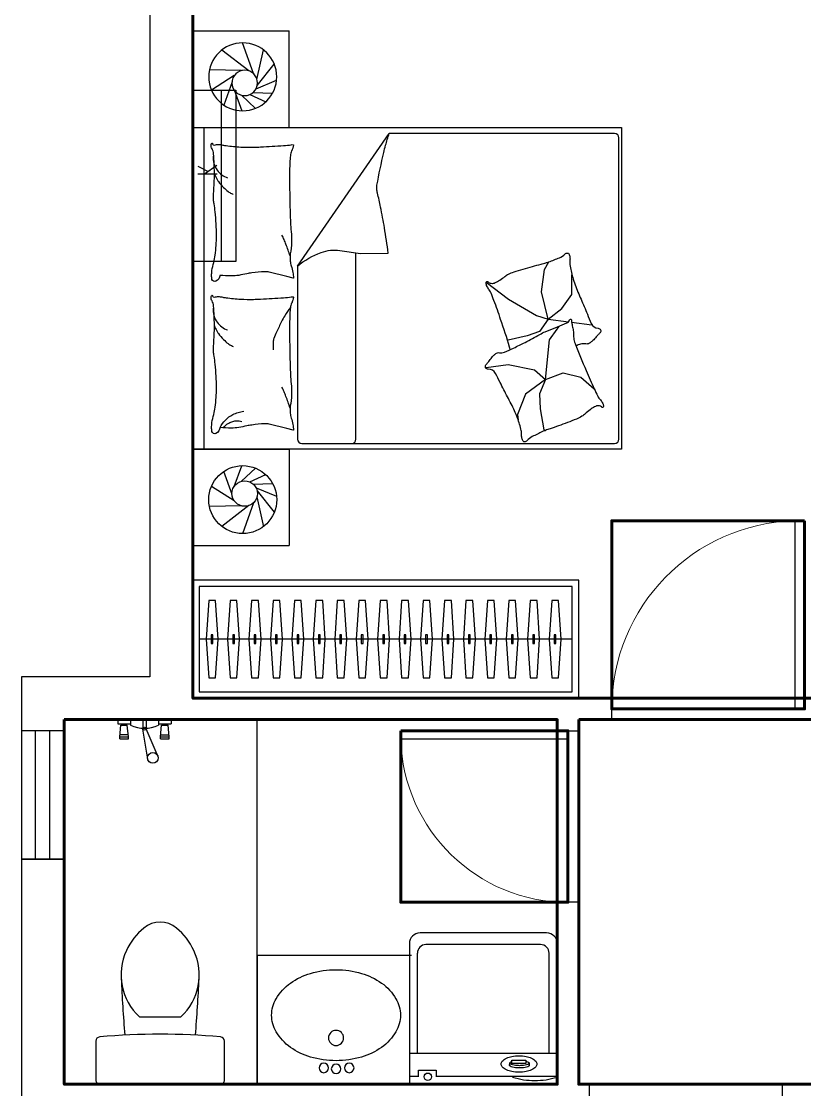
# Model space of a CAD drawing. Extents: x 863892 to 891592, y -662548 to -645248.
# Drawn here: x 863892 to 867546, y -652873 to -647893 of the extents above; entities that cross this region are included whole.
import ezdxf

# ---------------------------------------------------------------- set-up
doc = ezdxf.new("R2010")
doc.units = 0
doc.header["$LTSCALE"] = 1000
doc.header["$MEASUREMENT"] = 0
doc.linetypes.add('HIDDEN', pattern=[7.5, 5, -2.5])
doc.layers.get('0').update_dxf_attribs({"linetype": 'CONTINUOUS'})
for name, color, linetype in [('BATH', 8, 'CONTINUOUS'), ('Elec(电器)', 33, 'CONTINUOUS'), ('TOILET', 8, 'CONTINUOUS'), ('WALL', 2, 'CONTINUOUS'), ('WINDOW', 4, 'CONTINUOUS'), ('家具', 8, 'CONTINUOUS')]:
    doc.layers.add(name, color=color, linetype=linetype)
for name, color, linetype, lineweight in [('GT_卧室', 1, 'CONTINUOUS', 60), ('GT_卫生间', 5, 'CONTINUOUS', 60), ('GT_过道', 30, 'CONTINUOUS', 60), ('GT_门', 245, 'CONTINUOUS', 60)]:
    doc.layers.add(name, color=color, linetype=linetype, lineweight=lineweight)
doc.styles.add('DIM_FONT', font='ZBTXT.shx', dxfattribs={"width": 0.8})

# ---------------------------------------------------------------- blocks, each defined once
blk = doc.blocks.new('M_C54TQD')
for p, q in [((0, -52.4), (1500, -52.4)), ((853.5, -488.5), (45.8, -488.5)), ((853.5, -488.5), (1471.6, -915.9)), ((25.8, -508.5), (25.8, -1967.8)), ((45.8, -761.1), (915.3, -761.1)), ((1471.6, -1967.8), (1471.6, -915.9)), ((381, -1368.3), (394.8, -1471.4)), ((777.6, -1368.4), (698.4, -1472.4)), ((394.8, -1471.4), (369, -1593.5)), ((528.4, -1559.3), (508.6, -1470.4)), ((698.4, -1472.4), (623.3, -1602.7)), ((160.8, -1514.4), (136.8, -1517.8)), ((255.4, -1552.2), (160.8, -1514.4)), ((324.3, -1645), (255.4, -1552.2)), ((369, -1593.5), (324.3, -1645)), ((548.2, -1616.6), (528.4, -1559.3)), ((90.3, -1638.1), (87, -1644.6)), ((188.4, -1621), (90.3, -1638.1)), ((257.2, -1617.5), (188.4, -1621)), ((324.3, -1645), (257.2, -1617.5)), ((605.5, -1658), (548.2, -1616.6)), ((623.3, -1602.7), (605.5, -1658)), ((605.5, -1658), (734, -1626.4)), ((734, -1626.4), (836.8, -1640.3)), ((836.8, -1640.3), (872.8, -1660.3)), ((324.3, -1645), (510, -1663.9)), ((324.3, -1645), (355.2, -1727.5)), ((510, -1663.9), (559.9, -1700)), ((605.5, -1658), (593.7, -1752.2)), ((605.5, -1658), (654.9, -1721.3)), ((355.2, -1727.5), (334.6, -1810)), ((559.9, -1700), (572, -1708.6)), ((654.9, -1721.3), (720.1, -1768.7)), ((591.9, -1766.9), (580, -1861.5)), ((720.1, -1768.7), (813, -1768.7)), ((334.6, -1810), (281, -1872.6)), ((45.8, -1987.8), (1451.6, -1987.8))]:
    blk.add_line(p, q)
blk.add_lwpolyline([(0, -2000), (0, 0), (1500, 0), (1500, -2000)], close=True)
for points in [[(101, -126.8, -0.263368), (73, -108, -0.494818), (82.2, -89.3, -0.049225), (99.9, -87.5, -0.036831), (123.5, -89.3, -0.031893), (161.5, -97.4, 0.035782), (195.4, -104.4, 0.032941), (285.1, -110.3, 0.026564), (396.3, -104.4, 0.017905), (433.8, -99, -0.033397), (454, -96.8, -0.03204), (491.1, -97.5, 0.018442), (555.4, -100.5, 0.010837), (620.2, -99.8, 0.014624), (668.1, -96.8, 0.111249), (690.6, -89.5, -0.153708), (707.5, -85.5, -0.076444), (715, -87.2, -0.215512), (716.9, -89.3, -0.585858), (714.3, -92.3, 0.363489), (709.4, -94.9, 0.191716), (709.4, -106.4, -0.129675), (711.3, -123, -0.01735), (708.3, -139.8, 0.019326), (705.7, -154.9, 0.018818), (699, -223.3, 0.021828), (698.1, -282.6, 0.006204), (699.5, -316.4, 0.001963), (705.7, -423.3, 0.028341), (709.9, -459.4, -0.117014), (709.4, -468.3, -0.36606), (708, -469.3, -0.03973), (694.4, -466.5, -0.048309), (680.6, -461, 0.062981), (670, -457.1, 0.04058), (646.6, -453.7, 0.014345), (579.8, -451.4, 0.005484), (454.4, -452.2, 0.007153), (358.2, -455.2, 0.008762), (315.7, -457.9, -0.008153), (270, -460.8, -0.06251), (212.9, -456.4, 0.078669), (167.3, -454.4, 0.047825), (144.9, -459.1, -0.034494), (114.1, -466.5, -0.023571), (88.8, -469.5, -0.510228), (87.8, -468.3), (95.3, -438.3), (116, -355.7, 0.073041), (118, -336.2, 0.023305), (112.2, -275, 0.018299), (108.2, -252.2, -0.01097), (100.8, -214.2, -0.042281), (97.9, -179.9, -0.027201), (100.8, -126.5)], [(656.8, -94.9, 0.088153), (622.3, -98.4, 0.088153), (591.1, -113.7, 0.077547), (569.5, -135.3, 0.077547), (555.4, -162.4)], [(810.2, -126.8, -0.263368), (782.3, -108, -0.494818), (791.4, -89.3, -0.049225), (809.1, -87.5, -0.036831), (832.8, -89.3, -0.031893), (870.7, -97.4, 0.035782), (904.6, -104.4, 0.032941), (994.3, -110.3, 0.026564), (1105.5, -104.4, 0.017905), (1143, -99, -0.033397), (1163.3, -96.8, -0.03204), (1200.3, -97.5, 0.018442), (1264.7, -100.5, 0.010837), (1329.4, -99.8, 0.014624), (1377.3, -96.8, 0.111249), (1399.9, -89.5, -0.153708), (1416.8, -85.5, -0.076444), (1424.2, -87.2, -0.215512), (1426.2, -89.3, -0.585858), (1423.5, -92.3, 0.363489), (1418.6, -94.9, 0.191716), (1418.6, -106.4, -0.129675), (1420.5, -123, -0.01735), (1417.5, -139.8, 0.019326), (1414.9, -154.9, 0.018818), (1408.3, -223.3, 0.021828), (1407.4, -282.6, 0.006204), (1408.8, -316.4, 0.001963), (1414.9, -423.3, 0.028341), (1419.2, -459.4, -0.117014), (1418.6, -468.3, -0.36606), (1417.2, -469.3, -0.03973), (1403.6, -466.5, -0.048309), (1389.9, -461, 0.062981), (1379.2, -457.1, 0.04058), (1355.8, -453.7, 0.014345), (1289.1, -451.4, 0.005484), (1163.6, -452.2, 0.007153), (1067.5, -455.2, 0.008762), (1024.9, -457.9, -0.008153), (979.2, -460.8, -0.06251), (922.1, -456.4, 0.078669), (876.5, -454.4, 0.047825), (854.1, -459.1, -0.034494), (823.4, -466.5, -0.023571), (798, -469.5, -0.510228), (797.1, -468.3), (804.6, -438.3), (825.2, -355.7, 0.073041), (827.2, -336.2, 0.023305), (821.5, -275, 0.018299), (817.4, -252.2, -0.01097), (810.1, -214.2, -0.042281), (807.2, -179.9, -0.027201), (810.1, -126.5)], [(1366.1, -94.9, 0.088153), (1331.5, -98.4, 0.088153), (1300.3, -113.7, 0.077547), (1278.7, -135.3, 0.077547), (1264.7, -162.4)], [(99.3, -142.8, -0.05369), (113.5, -155.8, -0.070312), (121.6, -168.1, -0.015448), (125.4, -176.6, -0.013244), (129.1, -186.8, -0.082127), (132.1, -204.9, -0.064164), (129.1, -228.1)], [(100.8, -126.8, -0.077379), (135.6, -152.1, -0.077379), (161.1, -186.8, -0.047525), (171, -211.5, -0.047525), (176.1, -237.5)], [(574.8, -100.6, 0.027842), (551.1, -111.2, 0.048685), (538.5, -119.3, 0.023666), (510.6, -143.6, 0.031223), (491.6, -164.3, 0.046801), (486.5, -172, 0.023191), (478.4, -188.7)], [(1284.1, -100.6, 0.027842), (1260.3, -111.2, 0.048685), (1247.8, -119.3, 0.023666), (1219.8, -143.6, 0.031223), (1200.8, -164.3, 0.046801), (1195.7, -172, 0.023191), (1187.7, -188.7)], [(660.6, -455.2, 0.016108), (621.7, -429, 0.024599), (594.9, -413.9, 0.009477), (545.8, -390.6, 0.015937), (516, -378.3, 0.072521), (499.6, -374.7, 0.033339), (463.4, -374.5)], [(191.4, -453.7, 0.009729), (218.7, -444.6, 0.009729), (245.6, -434.6, 0.007971), (267.3, -425.5, 0.007971), (288.8, -415.8)], [(900.6, -453.7, 0.009729), (927.9, -444.6, 0.009729), (954.8, -434.6, 0.007971), (976.6, -425.5, 0.007971), (998, -415.8)], [(853.5, -488.5, -0.085272), (916.8, -598.6, -0.124044), (926, -686.2), (912.4, -781.6), (914.1, -911.7)], [(914.1, -911.7, 0.007867), (1031.7, -893.9, 0.009508), (1128.5, -875.9, 0.006616), (1193.5, -861.5, -0.023828), (1211.7, -858.2, -0.080713), (1230.3, -858.7, -0.009591), (1382.9, -890.6, -0.013133), (1416.4, -899.2, -0.007859), (1471.6, -915.9)], [(464, -1480.4, 0.025626), (475.6, -1477.6, 0.0108), (604.9, -1436, 0.00456), (692.4, -1404.8, 0.01125), (727.5, -1391, 0.069394), (746.3, -1379.9, -0.079756), (762.9, -1370.5, -0.106399), (777.6, -1368.4, -0.328642), (781.6, -1371.8, -0.299547), (779.2, -1378.3, 0.189917), (773.7, -1387.1, 0.033518), (772.5, -1397.4, 0.075627), (773, -1402, 0.053489), (776, -1409.8, 0.017838), (788.1, -1431.8, 0.038394), (805.3, -1456.1, -0.059529), (815.7, -1472.2, -0.035943), (826.3, -1498.4, -0.011245), (851.9, -1584.7, -0.006203), (862.2, -1624.3, 0.010783), (868.3, -1647, 0.019485), (872.8, -1660.3, 0.005062), (892.4, -1710.5, 0.101392), (909.1, -1735.8, -0.223768), (914, -1749.2, -0.25558), (910.9, -1753.8, -0.081563), (895.2, -1758.9, -0.071805), (878.1, -1759, 0.069985), (860.5, -1759.1, 0.03546), (801, -1772.1, 0.029432), (732, -1796.8, 0.001554), (698.6, -1811.2, -0.00152), (664.5, -1825.8, -0.004735), (629.3, -1840.5, 0.00382), (585.5, -1858.6, 0.296001), (563.6, -1890.9, -0.649774), (542.2, -1899.9, -0.02319), (537.7, -1895.3, 0.0288), (534, -1891.6, 0.005727), (527.4, -1885.8, -0.004358), (518.8, -1878.2, -0.027528), (501.8, -1861.4, -0.046214), (493.2, -1849.9, -0.194121), (490.4, -1833.2, 0.133719), (489.3, -1809.2, 0.005779), (481.8, -1787.2, 0.008882)]]:
    blk.add_lwpolyline(points, format="xyb")
blk.add_lwpolyline([(58.1, -1583.2, 0.101392), (39.5, -1559.2, -0.223768), (33.6, -1546.2, -0.25558), (36.4, -1541.4, -0.081563), (51.6, -1535.1, -0.071805), (68.7, -1533.7, 0.069985), (86.2, -1532.2, 0.03546), (144.5, -1514.8, 0.029432), (211.5, -1484.8, 0.001554), (243.6, -1467.9, -0.00152), (276.5, -1450.7, -0.004735), (310.5, -1433.4, 0.00382), (352.7, -1412, 0.296001), (372.1, -1378.1, -0.649774), (392.8, -1367.5, -0.02319), (397.6, -1371.7, 0.0288), (401.6, -1375.1, 0.005727), (408.6, -1380.4, -0.004358), (417.8, -1387.3, -0.027528), (436, -1402.8, -0.046214), (445.5, -1413.5, -0.194121), (449.5, -1430, 0.133719), (452.5, -1453.8, 0.011505), (471.2, -1496.2, 0.008882), (497.5, -1550, 0.012426), (534.6, -1618.4, -0.033612), (547.3, -1644.2), (570.3, -1700.5), (588.1, -1744, 0.224341), (602.6, -1757.3, -0.722772), (602.8, -1766.1, -0.103513), (599, -1766.6, 0.053465), (591.8, -1766.9, 0.030109), (568.7, -1771.5, -0.031436), (546.6, -1775.9, -0.05324), (531.5, -1776.4, 0.05518), (516.9, -1776.8, 0.056271), (491.6, -1783.4, 0.0108), (365.9, -1834.8, 0.00456), (281, -1872.6, 0.01125), (247.1, -1889, 0.069394), (229.2, -1901.6, -0.079756), (213.3, -1912.2, -0.106399), (198.9, -1915.4, -0.328642), (194.6, -1912.4, -0.299547), (196.5, -1905.7, 0.189917), (201.3, -1896.5, 0.033518), (201.7, -1886.2, 0.075627), (200.8, -1881.6, 0.053489), (197.3, -1874, 0.017838), (183.5, -1853, 0.038394), (164.5, -1830.2, -0.059529), (152.9, -1814.9, -0.035943), (140.3, -1789.6, -0.011245), (108.1, -1705.4, -0.006203), (94.9, -1666.8, 0.010783), (87, -1644.6, 0.019485), (81.6, -1631.7, 0.005062)], format="xyb", close=True)
for centre, start, end in [((45.8, -508.5), 90, 180), ((45.8, -741.1), 180, 270), ((45.8, -1967.8), 180, 270), ((1451.6, -1967.8), 270, 360)]:
    blk.add_arc(centre, 20, start, end)
at = {"style": 'DIM_FONT', "width": 0.8, "flags": 9}
for tag in ['XSIZE', 'YSIZE']:
    blk.add_attdef(tag, (0, 0), '', height=0.5, dxfattribs=at)
blk = doc.blocks.new('A$C332848BE')
for p, q in [((450, 450), (0, 450)), ((0, 0), (0, 450)), ((450, 450), (450, 0)), ((151.7, 222.8), (121.1, 361.8)), ((167.5, 250.9), (218.3, 394.3)), ((188, 263.3), (315.3, 360.4)), ((149.9, 194.7), (70.1, 294.5)), ((223, 264.9), (372.5, 267.9)), ((155, 180.3), (59.5, 220.2)), ((256.5, 241.7), (363.2, 173.9)), ((267.2, 212), (305.2, 103.8)), ((168.1, 163.3), (77.8, 159.9)), ((184.1, 152.9), (109.9, 119.2)), ((223, 149.8), (158.1, 88.7)), ((257.5, 174.5), (220.8, 77.3)), ((450, 0), (0, 0))]:
    blk.add_line(p, q)
for centre, radius in [((217.3, 235.7), 158.5), ((207.9, 207.4), 59.4)]:
    blk.add_circle(centre, radius)
blk = doc.blocks.new('_E12QMA')
for centre, radius in [((-57.4, -41.7), 22.1), ((0, -37.5), 22.1), ((61.8, -41.7), 22.1), ((0, -181.7), 35.3)]:
    blk.add_circle(centre, radius)
for centre, radius, start, end in [((-30.5, -395.5), 315.5, 106.2949, 125.2119), ((0, -499.9), 424.2, 90, 106.2949), ((0, -499.9), 424.2, 73.7051, 90), ((30.5, -395.5), 315.5, 54.7881, 73.7051), ((-77.1, -329.5), 234.6, 125.2119, 149.5902), ((77.1, -329.5), 234.6, 30.4098, 54.7881), ((-148.3, -287.7), 152.1, 149.5902, 180), ((148.3, -287.7), 152.1, 360, 390.4098), ((-148.3, -287.7), 152.1, 180, 210.4098), ((148.3, -287.7), 152.1, 329.5902, 360), ((-77.1, -245.9), 234.6, 210.4098, 234.7881), ((77.1, -245.9), 234.6, 305.2119, 329.5902), ((-30.5, -179.8), 315.5, 234.7881, 253.7051), ((30.5, -179.8), 315.5, 286.2949, 305.2119), ((0, -75.5), 424.2, 253.7051, 270), ((0, -75.5), 424.2, 270, 286.2949)]:
    blk.add_arc(centre, radius, start, end)
at = {"style": 'DIM_FONT', "width": 0.8, "flags": 9}
for tag in ['XSIZE', 'YSIZE']:
    blk.add_attdef(tag, (0, 0), '', height=0.5, dxfattribs=at)
blk = doc.blocks.new('TP6')
blk.add_lwpolyline([(20, -300), (200.8, -300, 0.388903), (220.7, -281.7, 0.043619), (220.7, 281.7, 0.388903), (200.8, 300), (20, 300, 0.414214), (0, 280), (0, -280, 0.414214), (20, -300, 0.414214)], format="xyb")
blk.add_lwpolyline([(623.4, 157.5, 0.325454), (314.1, 96.3), (314.1, -96.3, 0.325454), (623.4, -157.5, 0.11195), (728.4, -76.5, 0.35994), (728.4, 76.5, 0.11195)], format="xyb", close=True)
for centre, start, end in [((821.6, -7004.3), 92.61819, 94.72691), ((821.6, 7004.3), 265.27309, 267.38181)]:
    blk.add_arc(centre, 7193.5, start, end)
blk = doc.blocks.new('*U14')
blk.add_line((-970, -275), (770, -275))
for points in [[(-1000, 0), (800, 0), (800, -550), (-1000, -550)], [(-970, -30), (770, -30), (770, -520), (-970, -520)]]:
    blk.add_lwpolyline(points, close=True)
at = {"elevation": 0}
for points in [[(-874, -95), (-862, -275), (-874, -455), (-906, -455), (-918, -275), (-906, -95)], [(-774, -95), (-762, -275), (-774, -455), (-806, -455), (-818, -275), (-806, -95)], [(-674, -95), (-662, -275), (-674, -455), (-706, -455), (-718, -275), (-706, -95)], [(-574, -95), (-562, -275), (-574, -455), (-606, -455), (-618, -275), (-606, -95)], [(-474, -95), (-462, -275), (-474, -455), (-506, -455), (-518, -275), (-506, -95)], [(-374, -95), (-362, -275), (-374, -455), (-406, -455), (-418, -275), (-406, -95)], [(-274, -95), (-262, -275), (-274, -455), (-306, -455), (-318, -275), (-306, -95)], [(-174, -95), (-162, -275), (-174, -455), (-206, -455), (-218, -275), (-206, -95)], [(-74, -95), (-62, -275), (-74, -455), (-106, -455), (-118, -275), (-106, -95)], [(26, -95), (38, -275), (26, -455), (-6, -455), (-18, -275), (-6, -95)], [(126, -95), (138, -275), (126, -455), (94, -455), (82, -275), (94, -95)], [(226, -95), (238, -275), (226, -455), (194, -455), (182, -275), (194, -95)], [(326, -95), (338, -275), (326, -455), (294, -455), (282, -275), (294, -95)], [(426, -95), (438, -275), (426, -455), (394, -455), (382, -275), (394, -95)], [(526, -95), (538, -275), (526, -455), (494, -455), (482, -275), (494, -95)], [(626, -95), (638, -275), (626, -455), (594, -455), (582, -275), (594, -95)], [(726, -95), (738, -275), (726, -455), (694, -455), (682, -275), (694, -95)]]:
    blk.add_lwpolyline(points, close=True, dxfattribs=at)
at = {"ltscale": 15, "elevation": 0}
for points in [[(-894, -255), (-886, -255), (-886, -295), (-894, -295)], [(-794, -255), (-786, -255), (-786, -295), (-794, -295)], [(-694, -255), (-686, -255), (-686, -295), (-694, -295)], [(-594, -255), (-586, -255), (-586, -295), (-594, -295)], [(-494, -255), (-486, -255), (-486, -295), (-494, -295)], [(-394, -255), (-386, -255), (-386, -295), (-394, -295)], [(-294, -255), (-286, -255), (-286, -295), (-294, -295)], [(-194, -255), (-186, -255), (-186, -295), (-194, -295)], [(-94, -255), (-86, -255), (-86, -295), (-94, -295)], [(6, -255), (14, -255), (14, -295), (6, -295)], [(106, -255), (114, -255), (114, -295), (106, -295)], [(206, -255), (214, -255), (214, -295), (206, -295)], [(306, -255), (314, -255), (314, -295), (306, -295)], [(406, -255), (414, -255), (414, -295), (406, -295)], [(506, -255), (514, -255), (514, -295), (506, -295)], [(606, -255), (614, -255), (614, -295), (606, -295)], [(706, -255), (714, -255), (714, -295), (706, -295)]]:
    blk.add_lwpolyline(points, close=True, dxfattribs=at)
blk = doc.blocks.new('A$C64B5737C')
at = {"layer": 'TOILET'}
for p, q in [((656.3, 690), (0.5, 690)), ((0.5, 0), (0.5, 690)), ((36.3, 647.4), (36.3, 690)), ((144.8, 652.3), (611.5, 652.3)), ((145.2, 690), (145.2, 0)), ((35.5, 647.4), (66.1, 647.4)), ((66.1, 647.4), (66.1, 564.3)), ((651.5, 77.7), (651.5, 612.3)), ((706.3, 50), (706.3, 640)), ((66.1, 564.3), (35.5, 564.3)), ((36.3, 0), (36.3, 564.3)), ((87.4, 222), (99.1, 221.9)), ((96.8, 211.5), (113.4, 211.5)), ((96.8, 146.9), (96.8, 211.5)), ((113.4, 211.5), (113.4, 146.9)), ((88.5, 130.2), (99, 130.2)), ((113.4, 146.9), (96.8, 146.9)), ((144.8, 37.7), (611.5, 37.7)), ((0.5, 0), (656.3, 0))]:
    blk.add_line(p, q, dxfattribs=at)
blk.add_lwpolyline([(94.9, 261.7, -0.185158), (107.7, 256.8, -0.102042), (122, 237.3, -0.060862), (130, 212.3, -0.047173), (133.2, 178.5, -0.047173), (130, 144.8, -0.060862), (122, 119.7, -0.102042), (107.7, 100.3, -0.185158), (94.9, 95.4, -0.185158), (82.2, 100.3, -0.102042), (67.8, 119.7, -0.060862), (59.8, 144.8, -0.047173), (56.6, 178.5, -0.047173), (59.8, 212.3, -0.060862), (67.8, 237.3, -0.102042), (82.2, 256.8, -0.185158)], format="xyb", close=True, dxfattribs=at)
for points in [[(88.5, 130.2, -0.259034), (85.1, 132.1, -0.076276), (80.2, 143.6, -0.036515), (77.7, 157.2, -0.026615), (76.7, 176, -0.026615), (77.7, 194.9, -0.036515), (80.2, 208.4, -0.076276), (85.1, 220, -0.259034), (88.5, 221.9, -0.078462), (89.8, 221.7, -0.056762)], [(99, 130.2, -0.259034), (95.6, 132.1, -0.076276), (90.7, 143.6, -0.036515), (88.2, 157.2, -0.026615), (87.2, 176, -0.026615), (88.2, 194.9, -0.036515), (90.7, 208.4, -0.076276), (95.6, 220, -0.259034), (99, 221.9, -0.259034), (102.5, 220, -0.056762), (106.5, 211.5, -0.036515)], [(108.2, 146.9, -0.008736), (107.4, 143.6, -0.076276), (102.5, 132.1, -0.259034), (99, 130.2, -0.259034)]]:
    blk.add_lwpolyline(points, format="xyb", dxfattribs=at)
blk.add_circle((35.5, 603.7), 17.5, dxfattribs=at)
for centre, radius, start, end in [((611.5, 612.3), 40, 0, 90), ((656.3, 640), 50, 0, 90), ((611.5, 77.7), 40, 270, 0), ((656.3, 50), 50, 270, 0)]:
    blk.add_arc(centre, radius, start, end, dxfattribs=at)
at = {"layer": 'TOILET', "linetype": 'Continuous'}
for start, end in [(162.6789, 179.9999), (179.9999, 197.3209)]:
    blk.add_arc((366.2, 104.7), 348.3, start, end, dxfattribs=at)
at = {"layer": 'TOILET', "text_generation_flag": 4, "width": 0.8, "flags": 9}
for tag in ['XSIZE', 'YSIZE']:
    blk.add_attdef(tag, (0.5, 345), '', height=0.5, rotation=270, dxfattribs=at)
blk = doc.blocks.new('*U30')
at = {"linetype": 'HIDDEN', "ltscale": 0.3}
blk.add_line((0, -116.7), (800, -116.7), dxfattribs=at)
for p, q in [((407.6, -137.1), (407.6, -226.7)), ((447.9, -137.6), (407.6, -195.8)), ((445.3, -226.2), (419.6, -178.5))]:
    blk.add_line(p, q)
blk.add_lwpolyline([(800, -50), (0, -50), (0, -250), (800, -250)], close=True, dxfattribs=at)
blk = doc.blocks.new('huasa')
at = {"layer": 'BATH'}
for p, q in [((-276, 350), (-276, 330)), ((-276, 350), (-26, 349.9)), ((-216, 350), (-216, 325)), ((-158.4, 350), (-158.4, 307.7)), ((-143.4, 350), (-143.4, 307.7)), ((-86, 349.9), (-86, 324.9)), ((-26, 349.9), (-26, 329.9)), ((-276, 330), (-216, 330)), ((-265.6, 270), (-261, 325)), ((-231, 325), (-261, 325)), ((-261, 325), (-231, 325)), ((-226, 270), (-231, 325)), ((-136.1, 165.4), (-158.2, 305.9)), ((-87.6, 177.2), (-143.4, 307.7)), ((-86, 329.9), (-26, 329.9)), ((-75.6, 269.9), (-71, 324.9)), ((-71, 324.9), (-41, 324.9)), ((-41, 324.9), (-71, 324.9)), ((-36, 269.9), (-41, 324.9)), ((-265.6, 280), (-226, 280)), ((-265.6, 270), (-226, 270)), ((-265.6, 260), (-265.6, 270)), ((-265.6, 260), (-226, 260)), ((-226, 260), (-226, 270)), ((-75.6, 279.9), (-36, 279.9)), ((-75.6, 269.9), (-36, 269.9)), ((-75.6, 259.9), (-75.6, 269.9)), ((-75.6, 259.9), (-36, 259.9)), ((-36, 259.9), (-36, 269.9)), ((-133.8, 182.4), (-133.8, 182.4))]:
    blk.add_line(p, q, dxfattribs=at)
for centre, radius in [((-150.9, 307.7), 7.5), ((-111.9, 171.7), 25)]:
    blk.add_circle(centre, radius, dxfattribs=at)
blk.add_arc((-150.9, 458.3), 148.3, 243.9845, 295.963, dxfattribs=at)
blk = doc.blocks.new('$TCHSYS$WIN2D')
for p, q in [((-0.5, 0.5), (0.5, 0.5)), ((-0.5, 0.5), (-0.5, -0.5)), ((0.5, 0.5), (0.5, -0.5)), ((0.5, 0.1667), (-0.5, 0.1667)), ((0.5, -0.1667), (-0.5, -0.1667)), ((-0.5, -0.5), (0.5, -0.5))]:
    blk.add_line(p, q)
blk = doc.blocks.new('$DorLib2D$00000001')
for p, q in [((0.45, 0.975), (0.5, 0.975)), ((0.45, 0), (0.45, 0.975)), ((0.5, 0), (0.5, 0.975)), ((0.5, 0), (0.45, 0))]:
    blk.add_line(p, q)
at = {"lineweight": 13}
blk.add_arc((0.475, 0), 0.975, 91.4693, 180, dxfattribs=at)

msp = doc.modelspace()

# ---------------------------------------------------------------- linework, layer by layer
at = {"layer": 'GT_卧室'}
msp.add_lwpolyline([(864691.9, -647848.4), (867591.9, -647848.4), (867591.9, -651048.4), (864691.9, -651048.4), (864691.9, -647848.4)], dxfattribs=at)
at = {"layer": 'GT_卫生间'}
msp.add_lwpolyline([(864091.9, -651148.4), (864091.9, -652848.4), (866391.9, -652848.4), (866391.9, -651148.4), (864091.9, -651148.4)], dxfattribs=at)
at = {"layer": 'GT_过道'}
msp.add_lwpolyline([(866491.9, -651148.4), (866491.9, -652848.4), (871691.9, -652848.4), (871691.9, -651648.4), (867591.9, -651648.4), (867591.9, -651148.4), (866491.9, -651148.4)], dxfattribs=at)
at = {"layer": 'GT_门'}
for points in [[(867546.1, -650220.9), (867546.1, -651098.4), (866646.1, -651098.4), (866646.1, -650220.9), (867546.1, -650220.9)], [(865661.9, -651200.1), (866441.9, -651200.1), (866441.9, -652000.1), (865661.9, -652000.1), (865661.9, -651200.1)]]:
    msp.add_lwpolyline(points, dxfattribs=at)
at = {"layer": 'WALL'}
for p, q in [((864491.9, -647848.4), (864491.9, -650948.4)), ((864691.9, -651048.4), (864691.9, -647848.4)), ((864491.9, -650948.4), (863891.9, -650948.4)), ((863891.9, -650948.4), (863891.9, -651199.1)), ((864691.9, -651048.4), (866491.9, -651048.4)), ((866646.1, -651048.4), (866491.9, -651048.4)), ((866646.1, -651148.4), (866646.1, -651048.4)), ((864591.9, -651148.4), (864091.9, -651148.4)), ((864091.9, -651199.1), (864091.9, -651148.4)), ((864591.9, -651148.4), (866391.9, -651148.4)), ((866391.9, -651148.4), (866391.9, -651200.1)), ((866491.9, -651200.1), (866491.9, -651148.4)), ((866491.9, -651148.4), (866646.1, -651148.4)), ((863891.9, -651199.1), (864091.9, -651199.1)), ((866391.9, -651200.1), (866491.9, -651200.1)), ((864091.9, -651799.1), (863891.9, -651799.1)), ((863891.9, -651799.1), (863891.9, -652848.4)), ((864091.9, -652848.4), (864091.9, -651799.1)), ((866491.9, -652000.1), (866391.9, -652000.1)), ((866391.9, -652000.1), (866391.9, -652848.4)), ((866491.9, -652848.4), (866491.9, -652000.1)), ((863891.9, -652848.4), (863891.9, -656548.4)), ((864091.9, -652848.4), (866391.9, -652848.4)), ((866541.9, -652848.4), (866491.9, -652848.4)), ((866541.9, -652948.4), (866541.9, -652848.4)), ((867591.9, -652848.4), (867441.9, -652848.4)), ((867441.9, -652848.4), (867441.9, -652948.4))]:
    msp.add_line(p, q, dxfattribs=at)
at = {"layer": 'WINDOW'}
msp.add_line((866391.9, -651200.1), (866391.9, -652000.1), dxfattribs=at)
at = {"layer": '家具', "linetype": 'HIDDEN', "ltscale": 500}
msp.add_line((864991.9, -652848.4), (864991.9, -651148.4), dxfattribs=at)
at = {"layer": '家具'}
for p, q in [((865711.4, -652248.4), (864991.9, -652248.4)), ((864991.9, -652248.4), (864991.9, -652848.4))]:
    msp.add_line(p, q, dxfattribs=at)

# ---------------------------------------------------------------- block references
msp.add_blockref('huasa', (864617.3, -651498.4))
at = {"layer": 'BATH', "rotation": 90}
msp.add_blockref('TP6', (864539.3, -652848.4), dxfattribs=at)
at = {"layer": 'Elec(电器)', "xscale": -1, "rotation": 270}
msp.add_blockref('*U30', (864941.9, -649013.1), dxfattribs=at)
at = {"layer": 'TOILET', "rotation": 90}
msp.add_blockref('A$C64B5737C', (866391.9, -652848.9), dxfattribs=at)
at = {"layer": 'WINDOW'}
for name, p, xscale, yscale, zscale, rotation in [('$DorLib2D$00000001', (867096.1, -651098.4), 900, 900, 900, 359.9999999853864), ('$TCHSYS$WIN2D', (863991.9, -651499.1), 600, -200, 600, 269.9999999851553), ('$DorLib2D$00000001', (866441.9, -651600.1), -800, -800, -800, 269.999999982969)]:
    msp.add_blockref(name, p, dxfattribs=dict(at, xscale=xscale, yscale=yscale, zscale=zscale, rotation=rotation))
at = {"layer": '家具', "linetype": 'ByBlock', "extrusion": (0, 0, -1), "zscale": -0.9999999999999998}
msp.add_blockref('A$C332848BE', (-865141.9, -648387.1), dxfattribs=at)
at = {"layer": '家具', "linetype": 'ByBlock', "extrusion": (0, 0, -1), "xscale": -1, "zscale": -1}
for name, p, rotation in [('M_C54TQD', (-864691.9, -649887), 270), ('A$C332848BE', (-865141.9, -649887), 180)]:
    msp.add_blockref(name, p, dxfattribs=dict(at, rotation=rotation))
at = {"layer": '家具', "xscale": -1}
msp.add_blockref('*U14', (865491.9, -650498.4), dxfattribs=at)
at = {"layer": '家具', "extrusion": (0, 0, -1), "zscale": -0.9999999999999998, "rotation": 180}
msp.add_blockref('_E12QMA', (-865360, -652814.1), dxfattribs=at)

doc.saveas('drawing.dxf')
